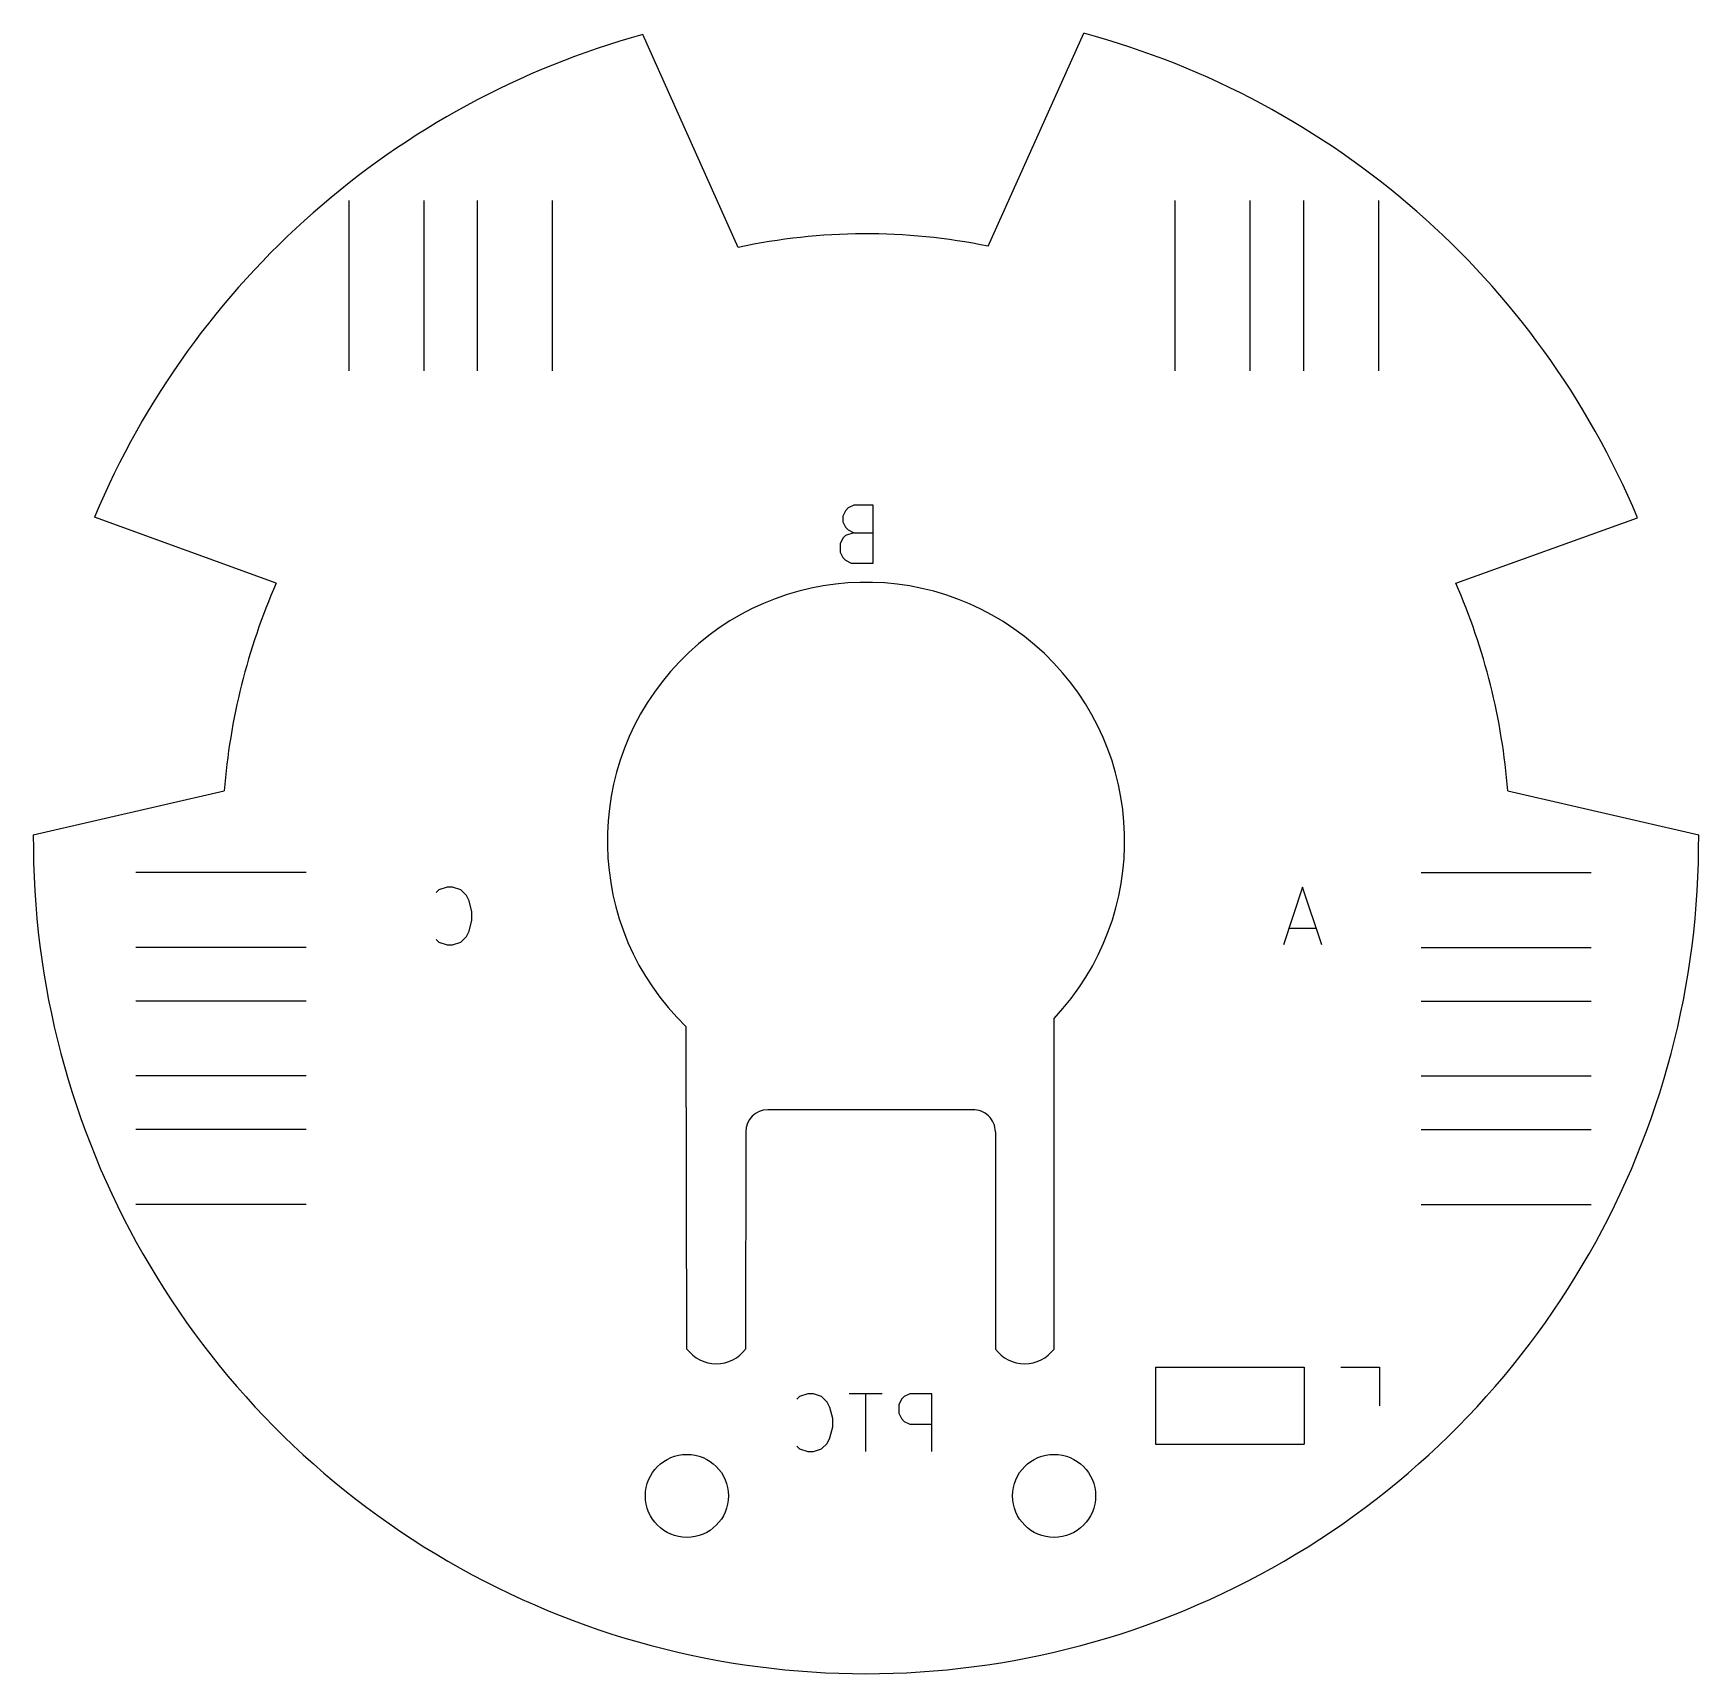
# Model space of a CAD drawing. Extents: x 120.6 to 178.3, y -99.9 to -43.1.
import ezdxf

# ---------------------------------------------------------------- set-up
doc = ezdxf.new("R2010")
doc.units = 0
doc.layers.add('BLACK', color=7, linetype='CONTINUOUS')

msp = doc.modelspace()

# ---------------------------------------------------------------- linework, layer by layer
at = {"layer": 'BLACK', "linetype": 'CONTINUOUS'}
for p, q in [((145.034, -50.546), (141.732, -43.18)), ((153.678164, -50.50628), (156.980164, -43.14028)), ((131.56224, -48.92825), (131.56224, -54.81825)), ((134.15224, -48.92825), (134.15224, -54.81825)), ((136.00724, -48.92825), (136.00724, -54.81825)), ((138.59724, -48.92825), (138.59724, -54.81825)), ((160.13724, -48.92825), (160.13724, -54.81825)), ((162.72724, -48.92825), (162.72724, -54.81825)), ((164.58224, -48.92825), (164.58224, -54.81825)), ((167.17224, -48.92825), (167.17224, -54.81825)), ((129.049563, -62.158665), (122.763974, -59.871787)), ((148.74206, -59.652114), (148.646822, -59.84259)), ((148.646822, -59.84259), (148.646822, -60.033066)), ((148.837298, -59.556876), (148.74206, -59.652114)), ((149.027774, -59.461638), (148.837298, -59.556876)), ((149.694441, -59.461638), (149.027774, -59.461638)), ((149.694441, -61.461638), (149.694441, -59.461638)), ((169.851415, -62.158676), (176.135051, -59.896645)), ((148.646822, -60.033066), (148.74206, -60.223542)), ((148.74206, -60.223542), (148.837298, -60.31878)), ((149.027774, -60.414019), (148.74206, -60.509257)), ((148.837298, -60.31878), (149.027774, -60.414019)), ((149.027774, -60.414019), (149.694441, -60.414019)), ((148.646822, -60.604495), (148.551584, -60.794971)), ((148.551584, -60.794971), (148.551584, -61.080685)), ((148.74206, -60.509257), (148.646822, -60.604495)), ((148.551584, -61.080685), (148.646822, -61.271161)), ((148.646822, -61.271161), (148.74206, -61.3664)), ((148.74206, -61.3664), (148.932536, -61.461638)), ((148.932536, -61.461638), (149.694441, -61.461638)), ((120.65, -70.866), (127.254003, -69.341589)), ((171.647004, -69.342), (178.251007, -70.866411)), ((130.08724, -72.16825), (124.19724, -72.16825)), ((168.64724, -72.16825), (174.53724, -72.16825)), ((134.676822, -72.764876), (134.581584, -72.860114)), ((134.962536, -72.669638), (134.676822, -72.764876)), ((135.153012, -72.669638), (134.962536, -72.669638)), ((135.438727, -72.764876), (135.153012, -72.669638)), ((135.629203, -72.955352), (135.438727, -72.764876)), ((135.724441, -73.145828), (135.629203, -72.955352)), ((135.819679, -73.52678), (135.724441, -73.145828)), ((164.553489, -72.669638), (163.886822, -74.669638)), ((165.220155, -74.669638), (164.553489, -72.669638)), ((135.819679, -73.812495), (135.819679, -73.52678)), ((135.629203, -74.383923), (135.724441, -74.193447)), ((135.724441, -74.193447), (135.819679, -73.812495)), ((165.029679, -74.098209), (164.077298, -74.098209)), ((130.08724, -74.75825), (124.19724, -74.75825)), ((134.581584, -74.479161), (134.676822, -74.5744)), ((134.676822, -74.5744), (134.962536, -74.669638)), ((134.962536, -74.669638), (135.153012, -74.669638)), ((135.153012, -74.669638), (135.438727, -74.5744)), ((135.438727, -74.5744), (135.629203, -74.383923)), ((168.64724, -74.75825), (174.53724, -74.75825)), ((130.08724, -76.61325), (124.19724, -76.61325)), ((168.64724, -76.61325), (174.53724, -76.61325)), ((143.256, -88.646), (143.226179, -77.50079)), ((155.956, -88.646), (155.956, -77.216)), ((130.08724, -79.20325), (124.19724, -79.20325)), ((168.64724, -79.20325), (174.53724, -79.20325)), ((153.133691, -80.372592), (146.052891, -80.372592)), ((130.08724, -81.05825), (124.19724, -81.05825)), ((145.290891, -81.134592), (145.288, -88.646)), ((153.924, -81.134066), (153.924, -88.646)), ((168.64724, -81.05825), (174.53724, -81.05825)), ((130.08724, -83.64825), (124.19724, -83.64825)), ((168.64724, -83.64825), (174.53724, -83.64825)), ((159.46724, -89.27825), (159.46724, -91.93825)), ((159.46724, -89.27825), (164.60724, -89.27825)), ((164.60724, -89.27825), (164.60724, -91.93825)), ((165.87724, -89.27825), (167.20724, -89.27825)), ((167.20724, -89.27825), (167.20724, -90.60825)), ((147.155012, -90.290876), (147.059774, -90.386114)), ((147.440726, -90.195638), (147.155012, -90.290876)), ((147.631202, -90.195638), (147.440726, -90.195638)), ((147.916917, -90.290876), (147.631202, -90.195638)), ((148.107393, -90.481352), (147.916917, -90.290876)), ((150.012155, -90.195638), (148.869298, -90.195638)), ((149.440727, -92.195638), (149.440727, -90.195638)), ((150.678822, -90.386114), (150.583584, -90.57659)), ((150.77406, -90.290876), (150.678822, -90.386114)), ((150.964536, -90.195638), (150.77406, -90.290876)), ((151.726441, -90.195638), (150.964536, -90.195638)), ((151.726441, -92.195638), (151.726441, -90.195638)), ((148.202631, -90.671828), (148.107393, -90.481352)), ((148.297869, -91.05278), (148.202631, -90.671828)), ((150.583584, -90.57659), (150.583584, -90.862304)), ((150.583584, -90.862304), (150.678822, -91.05278)), ((148.202631, -91.719447), (148.297869, -91.338495)), ((148.297869, -91.338495), (148.297869, -91.05278)), ((150.678822, -91.05278), (150.77406, -91.148019)), ((150.77406, -91.148019), (150.964536, -91.243257)), ((150.964536, -91.243257), (151.726441, -91.243257)), ((147.059774, -92.005161), (147.155012, -92.1004)), ((147.155012, -92.1004), (147.440726, -92.195638)), ((147.631202, -92.195638), (147.916917, -92.1004)), ((147.916917, -92.1004), (148.107393, -91.909923)), ((148.107393, -91.909923), (148.202631, -91.719447)), ((159.46724, -91.93825), (164.60724, -91.93825)), ((147.440726, -92.195638), (147.631202, -92.195638))]:
    msp.add_line(p, q, dxfattribs=at)
at = {"layer": 'BLACK'}
for centre in [(143.256, -93.726), (155.956, -93.726)]:
    msp.add_circle(centre, 1.436841, dxfattribs=at)
for centre, radius, start, end in [((149.4505, -71.0743), 28.942477, 105.46704782, 157.22823136), ((149.4505, -71.0743), 28.931043, 22.72789038, 74.91436478), ((149.4505, -71.0743), 20.998014, 78.38488254, 102.14165776), ((149.4505, -71.0743), 22.264023, 156.39366867, 175.53640784), ((149.4505, -71.0743), 8.946616, -403.35232634, -134.08445043), ((149.4505, -71.0743), 22.264, 4.46253627, 23.60632807), ((149.450502, -71.074296), 28.801255, -180.41437728, 0.41355963), ((146.0529, -81.1346), 0.762009, 90.00067671, 179.99939848), ((153.162, -81.1341), 0.762034, 0.0025565, 92.12898572), ((144.272, -87.884), 1.27, -143.13010235, -36.86989765), ((154.94, -87.884), 1.27, -143.13010235, -36.86989765)]:
    msp.add_arc(centre, radius, start, end, dxfattribs=at)

doc.saveas('drawing.dxf')
